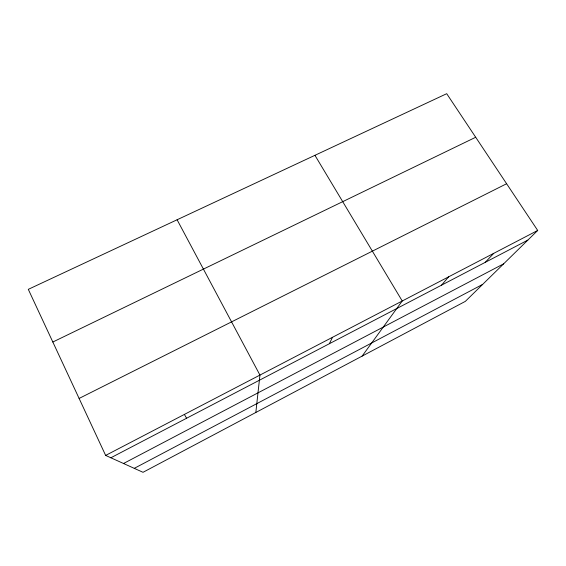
<?xml version="1.0" encoding="UTF-8"?>
<svg xmlns="http://www.w3.org/2000/svg" width="566" height="566" viewBox="0 0 566 566"><rect width="100%" height="100%" fill="white"/><g stroke="black" fill="none" stroke-linecap="round" stroke-linejoin="round"><path stroke-width="0.85" d="M255.832 412.473L259.943 375.081L177.101 219.764M329.362 343.718L332.497 337.301M362.106 356.12L402.235 300.992L314.937 155.317M441.551 285.158L448.576 276.859M485.246 262.348L493.722 253.356M537.7 230.454L465.33 301.374L143.014 472.306L105.644 455.418L28.3 289.346L446.708 93.694L537.7 230.454L105.644 455.418M134.262 468.351L482.678 284.38M123.515 463.497L503.648 263.827M110.865 457.774L527.859 240.104M79.106 398.443L506.612 183.731M52.829 342.02L475.695 137.262M184.389 414.418L186.596 418.246"/></g></svg>
